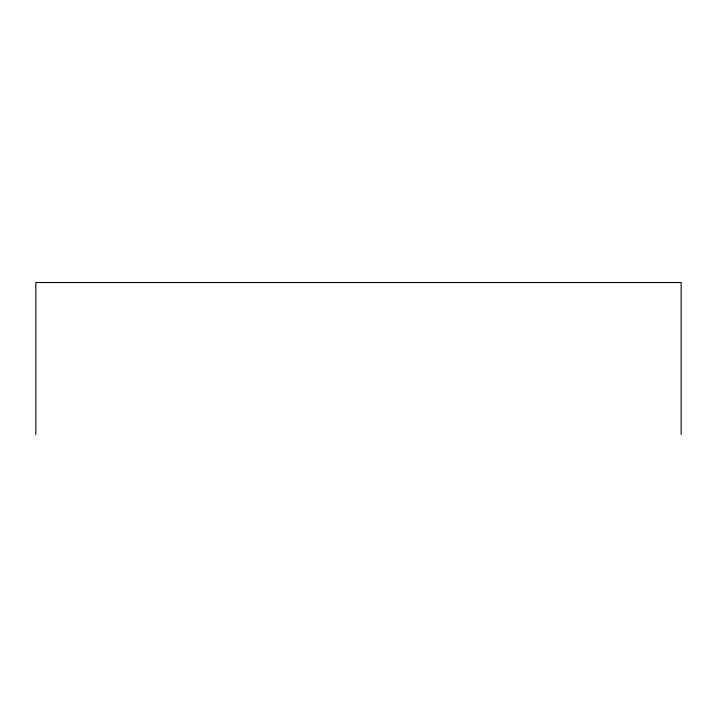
<?xml version="1.0" encoding="UTF-8"?>
<svg xmlns="http://www.w3.org/2000/svg" width="717" height="717" viewBox="0 0 717 717"><rect width="100%" height="100%" fill="white"/><g stroke="black" fill="none" stroke-linecap="round" stroke-linejoin="round"><path stroke-width="1.08" d="M681.15 434.484L681.15 282.516L35.85 282.516L35.85 434.484"/></g></svg>
